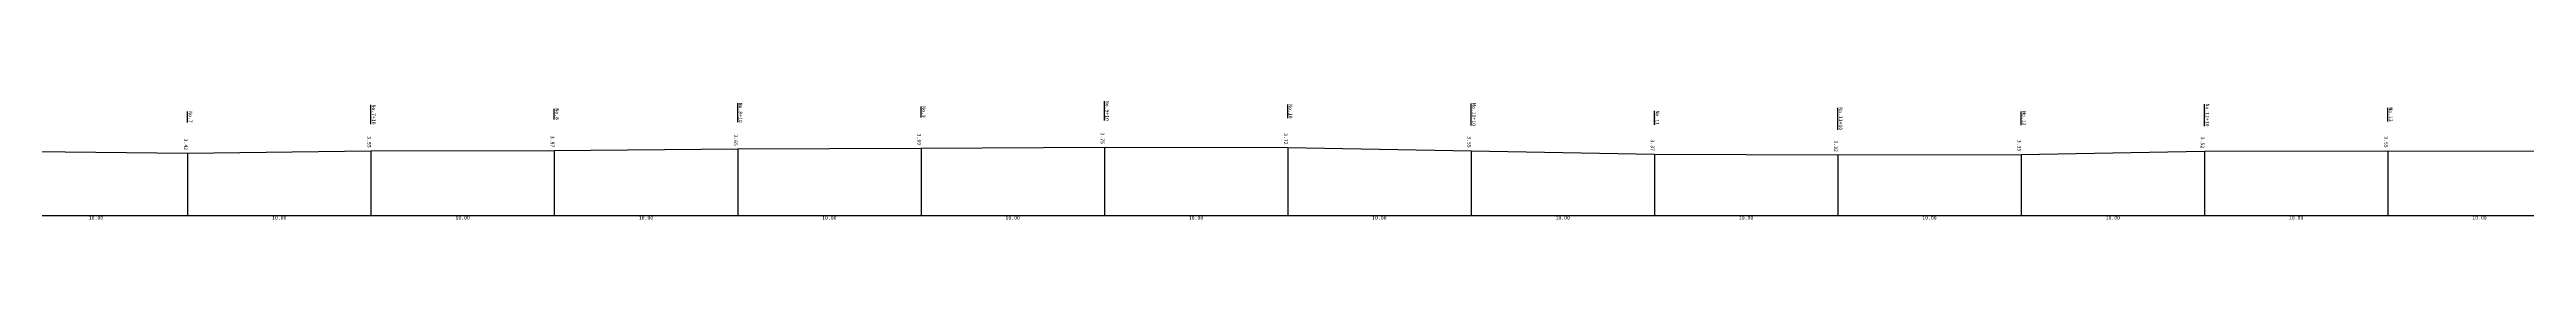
# Model space of a CAD drawing. Header units: metres. Extents: x 0 to 532260, y -203 to 13300.
# Drawn here: x 132469 to 267561, y -203 to 6275 of the extents above; entities that cross this region are included whole.
import ezdxf
from ezdxf.enums import TextEntityAlignment as Align

# ---------------------------------------------------------------- set-up
doc = ezdxf.new("R2010")
doc.units = ezdxf.units.M
doc.styles.add('STYLE1', font='msgothic.ttc')

msp = doc.modelspace()

# ---------------------------------------------------------------- linework, layer by layer
at = {"color": 5}
for p, q in [((140000, 5120), (140000, 5720)), ((150000, 5025), (150000, 6075)), ((160000, 5270), (160000, 5870)), ((170000, 5125), (170000, 6175)), ((180000, 5390), (180000, 5990)), ((190000, 5225), (190000, 6275)), ((200000, 5345), (200000, 6095)), ((210000, 4950), (210000, 6150)), ((220000, 4995), (220000, 5745)), ((230000, 4720), (230000, 5920)), ((240000, 4975), (240000, 5725)), ((250000, 4920), (250000, 6120)), ((260000, 5175), (260000, 5925))]:
    msp.add_line(p, q, dxfattribs=at)
for p, q in [((140000, 3420), (130000, 3530)), ((150000, 3550), (140000, 3420)), ((140000, 3420), (140000, 0)), ((160000, 3570), (150000, 3550)), ((150000, 3550), (150000, 0)), ((170000, 3650), (160000, 3570)), ((160000, 3570), (160000, 0)), ((180000, 3690), (170000, 3650)), ((170000, 3650), (170000, 0)), ((190000, 3750), (180000, 3690)), ((180000, 3690), (180000, 0)), ((190000, 3750), (190000, 0)), ((200000, 3720), (190000, 3750)), ((200000, 3720), (200000, 0)), ((210000, 3550), (200000, 3720)), ((210000, 3550), (210000, 0)), ((220000, 3370), (210000, 3550)), ((220000, 3370), (220000, 0)), ((230000, 3320), (220000, 3370)), ((240000, 3350), (230000, 3320)), ((230000, 3320), (230000, 0)), ((250000, 3520), (240000, 3350)), ((240000, 3350), (240000, 0)), ((260000, 3550), (250000, 3520)), ((250000, 3520), (250000, 0)), ((260000, 3550), (260000, 0)), ((270000, 3530), (260000, 3550)), ((140000, 0), (130000, 0)), ((140000, 0), (140000, 0)), ((150000, 0), (140000, 0)), ((150000, 0), (150000, 0)), ((160000, 0), (150000, 0)), ((160000, 0), (160000, 0)), ((170000, 0), (160000, 0)), ((170000, 0), (170000, 0)), ((180000, 0), (170000, 0)), ((180000, 0), (180000, 0)), ((190000, 0), (180000, 0)), ((190000, 0), (190000, 0)), ((200000, 0), (190000, 0)), ((200000, 0), (200000, 0)), ((210000, 0), (200000, 0)), ((210000, 0), (210000, 0)), ((220000, 0), (210000, 0)), ((220000, 0), (220000, 0)), ((230000, 0), (220000, 0)), ((230000, 0), (230000, 0)), ((240000, 0), (230000, 0)), ((240000, 0), (240000, 0)), ((250000, 0), (240000, 0)), ((250000, 0), (250000, 0)), ((260000, 0), (250000, 0)), ((260000, 0), (260000, 0)), ((270000, 0), (260000, 0))]:
    msp.add_line(p, q)

# ---------------------------------------------------------------- texts
at = {"color": 5, "style": 'STYLE1'}
for s, p in [('No.7', (140000, 5420)), ('No.7+10', (150000, 5550)), ('No.8', (160000, 5570)), ('No.8+10', (170000, 5650)), ('No.9', (180000, 5690)), ('No.9+10', (190000, 5750)), ('No.10', (200000, 5720)), ('No.10+10', (210000, 5550)), ('No.11', (220000, 5370)), ('No.11+10', (230000, 5320)), ('No.12', (240000, 5350)), ('No.12+10', (250000, 5520)), ('No.13', (260000, 5550))]:
    msp.add_text(s, height=200, rotation=-90, dxfattribs=at).set_placement(p, align=Align.BOTTOM_CENTER)
at = {"style": 'STYLE1'}
for s, p in [('3.42', (140000, 3920)), ('3.55', (150000, 4050)), ('3.57', (160000, 4070)), ('3.65', (170000, 4150)), ('3.69', (180000, 4190)), ('3.75', (190000, 4250)), ('3.72', (200000, 4220)), ('3.55', (210000, 4050)), ('3.37', (220000, 3870)), ('3.32', (230000, 3820)), ('3.35', (240000, 3850)), ('3.52', (250000, 4020)), ('3.55', (260000, 4050))]:
    msp.add_text(s, height=200, rotation=-90, dxfattribs=at).set_placement(p, align=Align.TOP_CENTER)
for p in [(135000, 0), (145000, 0), (155000, 0), (165000, 0), (175000, 0), (185000, 0), (195000, 0), (205000, 0), (215000, 0), (225000, 0), (235000, 0), (245000, 0), (255000, 0), (265000, 0)]:
    msp.add_text('10.00', height=200, dxfattribs=at).set_placement(p, align=Align.TOP_CENTER)

doc.saveas('drawing.dxf')
